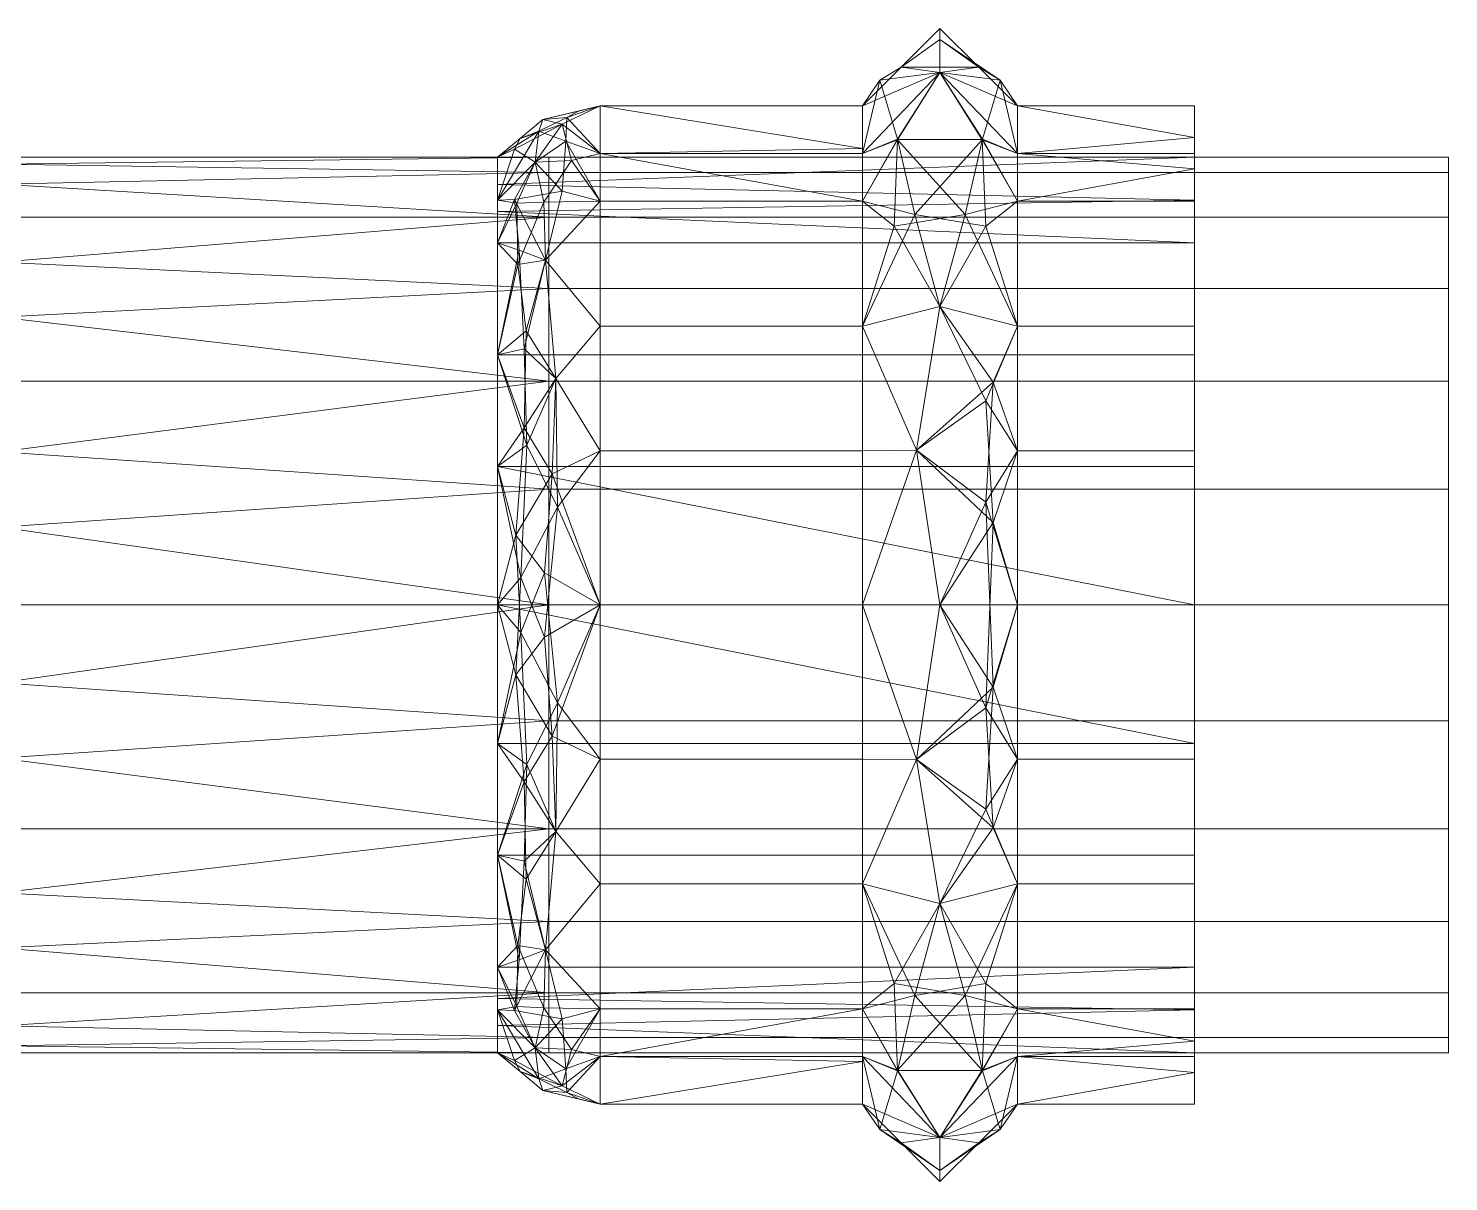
# Model space of a CAD drawing. Header units: inches. Extents: x -3325 to -59, y 5 to 733.
# Drawn here: x -3162.631 to -3159.617, y 471.44 to 473.887 of the extents above; entities that cross this region are included whole.
import ezdxf

# ---------------------------------------------------------------- set-up
doc = ezdxf.new("R2010")
doc.units = ezdxf.units.IN
doc.header["$MEASUREMENT"] = 0
doc.layers.add('P-PIPE', color=10, linetype='Continuous', lineweight=9)

# ---------------------------------------------------------------- blocks, each defined once
blk = doc.blocks.new('Victaulic-VicPress316-Elbow 90-45deg Style P568_P571 - Standard-1125944-06 - Fifth Level')
at = {"layer": 'P-PIPE'}
blk.add_line((-2.0153, 0), (-3.18, 0), dxfattribs=at)
mesh = blk.add_polyface(dxfattribs=at)
corners = [(-3.8455, -1.059), (-3.8455, -0.8567, 0.6225), (-3.8455, -0.3272, 1.0072), (-3.8455, 0.3272, 1.0072), (-3.8455, 0.8567, 0.6225), (-3.8455, 1.059), (-4.01, 1.2235), (-4.1745, 1.059), (-4.1745, 0.8567, 0.6225), (-4.1745, 0.3272, 1.0072), (-4.1745, -0.3272, 1.0072), (-4.1745, -0.8567, 0.6225), (-4.1745, -1.059), (-4.01, -1.2235), (-4.01, 1.1297, 0.4698), (-4.01, -1.1297, 0.4698), (-4.01, 0.6331, 1.047), (-4.01, 0, 1.2235), (-4.01, -0.6331, 1.047), (-3.9277, 1.1412), (-4.0922, 1.1412), (-4.01, 1.1998, 0.2395), (-4.1745, 0.9579, 0.3112), (-4.0999, 0.9868, 0.6771), (-3.8455, 0.9579, 0.3112), (-3.9198, 0.9882, 0.6747), (-3.8821, 1.1133, 0.3345), (-4.107, 0.8035, 0.8802), (-4.1745, 0.592, 0.8148), (-3.9564, 0.8283, 0.8883), (-4.0922, -1.1412), (-3.9277, -1.1412), (-4.01, -1.1998, 0.2395), (-3.8455, -0.9579, 0.3112), (-3.9201, -0.9868, 0.6771), (-4.1745, -0.9579, 0.3112), (-4.1002, -0.9882, 0.6747), (-4.1379, -1.1133, 0.3345), (-3.913, -0.8035, 0.8802), (-3.8455, -0.592, 0.8148), (-4.0636, -0.8283, 0.8883), (-3.8455, 0.592, 0.8148), (-4.1745, 0, 1.0072), (-3.8455, 0, 1.0072), (-3.96, 0.3282, 1.1706), (-4.107, 0.4331, 1.1103), (-4.1229, 0.1747, 1.1656), (-3.96, -0.3282, 1.1706), (-4.107, -0.2181, 1.1717), (-4.1745, -0.592, 0.8148), (-4.1229, -0.4726, 1.0797)]
mesh.append_faces([[corners[k] for k in face] for face in [(7, 14, 20), (5, 26, 24), (12, 37, 35), (31, 32, 13), (19, 26, 5), (9, 45, 28), (30, 37, 12), (2, 47, 39), (41, 44, 3), (3, 44, 43), (42, 46, 9), (43, 47, 2), (49, 50, 10)]], dxfattribs={"vtx0": -1, "vtx1": -1})
mesh.append_faces([[corners[k] for k in face] for face in [(23, 14, 22), (17, 43, 44), (33, 34, 15), (16, 27, 28), (36, 35, 37), (19, 21, 26), (26, 25, 24), (48, 50, 47), (42, 48, 46), (49, 40, 18), (39, 47, 18), (30, 32, 37), (46, 44, 45), (14, 26, 21), (47, 43, 17), (14, 21, 20), (38, 39, 18), (8, 27, 23), (25, 14, 23), (29, 25, 23), (23, 27, 29), (25, 26, 14), (27, 16, 29), (29, 16, 41), (4, 25, 29), (32, 31, 15), (37, 32, 15), (1, 38, 34), (36, 15, 34), (40, 36, 34), (34, 38, 40), (36, 37, 15), (38, 18, 40), (50, 49, 18), (11, 36, 40), (44, 41, 16), (45, 44, 16), (28, 45, 16), (46, 45, 9), (44, 46, 17), (48, 47, 17), (48, 17, 46), (48, 10, 50), (47, 50, 18)]], dxfattribs={"vtx0": -1, "vtx1": -1, "vtx2": -1})
mesh.append_faces([[corners[k] for k in face] for face in [(15, 0, 33), (14, 7, 22), (23, 22, 8), (27, 8, 28), (15, 31, 0), (32, 30, 13), (34, 33, 1), (38, 1, 39), (48, 42, 10)]], dxfattribs={"vtx0": -1, "vtx2": -1})
mesh.append_faces([[corners[k] for k in face] for face in [(19, 6, 21), (41, 4, 29), (6, 20, 21), (4, 24, 25), (11, 35, 36), (49, 11, 40)]], dxfattribs={"vtx1": -1, "vtx2": -1})
mesh = blk.add_polyface(dxfattribs=at)
corners = [(-3.8455, 1.059), (-3.8455, 0.8567, -0.6225), (-3.8455, 0.3272, -1.0072), (-3.8455, -0.3272, -1.0072), (-3.8455, -0.8567, -0.6225), (-3.8455, -1.059), (-4.01, -1.2235), (-4.1745, -1.059), (-4.1745, -0.8567, -0.6225), (-4.1745, -0.3272, -1.0072), (-4.1745, 0.3272, -1.0072), (-4.1745, 0.8567, -0.6225), (-4.1745, 1.059), (-4.01, 1.2235), (-4.01, -1.1297, -0.4698), (-4.01, 1.1297, -0.4698), (-4.01, -0.6331, -1.047), (-4.01, 0, -1.2235), (-4.01, 0.6331, -1.047), (-3.9277, -1.1412), (-4.0922, -1.1412), (-4.1745, -0.9579, -0.3112), (-4.0999, -0.9868, -0.6771), (-3.8455, -0.9579, -0.3112), (-3.9198, -0.9882, -0.6747), (-3.8821, -1.1133, -0.3345), (-4.107, -0.8035, -0.8802), (-4.1745, -0.592, -0.8148), (-3.9564, -0.8283, -0.8883), (-4.0922, 1.1412), (-3.9277, 1.1412), (-4.01, 1.1998, -0.2395), (-3.8455, 0.9579, -0.3112), (-3.9201, 0.9868, -0.6771), (-4.1745, 0.9579, -0.3112), (-4.1002, 0.9882, -0.6747), (-4.1379, 1.1133, -0.3345), (-3.913, 0.8035, -0.8802), (-3.8455, 0.592, -0.8148), (-4.0636, 0.8283, -0.8883), (-3.8455, -0.592, -0.8148), (-3.8455, 0, -1.0072), (-3.96, -0.3282, -1.1706), (-4.107, -0.4331, -1.1103), (-4.1745, 0, -1.0072), (-4.1229, -0.1747, -1.1656), (-3.96, 0.3282, -1.1706), (-4.107, 0.2181, -1.1717), (-4.1745, 0.592, -0.8148), (-4.1229, 0.4726, -1.0797)]
mesh.append_faces([[corners[k] for k in face] for face in [(5, 25, 23), (0, 15, 30), (7, 14, 20), (19, 25, 5), (9, 43, 27), (29, 36, 12), (2, 46, 38), (40, 42, 3), (44, 45, 9), (41, 46, 2), (48, 49, 10)]], dxfattribs={"vtx0": -1, "vtx1": -1})
mesh.append_faces([[corners[k] for k in face] for face in [(22, 14, 21), (44, 47, 45), (16, 26, 27), (35, 34, 36), (42, 43, 45), (25, 19, 14), (25, 24, 23), (17, 41, 42), (46, 41, 17), (32, 33, 15), (39, 18, 48), (38, 46, 18), (8, 26, 22), (29, 31, 36), (19, 20, 14), (47, 49, 46), (37, 38, 18), (24, 14, 22), (28, 24, 22), (22, 26, 28), (24, 25, 14), (26, 16, 28), (28, 16, 40), (4, 24, 28), (36, 31, 15), (15, 31, 30), (1, 37, 33), (35, 15, 33), (39, 35, 33), (33, 37, 39), (35, 36, 15), (37, 18, 39), (49, 48, 18), (11, 35, 39), (42, 40, 16), (43, 42, 16), (27, 43, 16), (43, 9, 45), (42, 45, 17), (47, 46, 17), (47, 17, 45), (47, 10, 49), (46, 49, 18)]], dxfattribs={"vtx0": -1, "vtx1": -1, "vtx2": -1})
mesh.append_faces([[corners[k] for k in face] for face in [(22, 21, 8), (36, 34, 12), (14, 7, 21), (15, 0, 32), (26, 8, 27), (33, 32, 1), (37, 1, 38), (42, 41, 3)]], dxfattribs={"vtx0": -1, "vtx2": -1})
mesh.append_faces([[corners[k] for k in face] for face in [(6, 20, 19)]], dxfattribs={"vtx1": -1})
mesh.append_faces([[corners[k] for k in face] for face in [(40, 4, 28), (4, 23, 24), (13, 30, 31), (29, 13, 31), (11, 34, 35), (44, 10, 47), (48, 11, 39)]], dxfattribs={"vtx1": -1, "vtx2": -1})
mesh = blk.add_polyface(dxfattribs=at)
corners = [(-4.1745, -1.059), (-4.1745, -0.8567, 0.6225), (-4.1745, -0.3272, 1.0072), (-4.1745, 0.3272, 1.0072), (-4.1745, 0.8567, 0.6225), (-4.1745, 1.059), (-4.55, 1.059), (-4.55, 0.8567, 0.6225), (-4.55, 0.3272, 1.0072), (-4.55, -0.3272, 1.0072), (-4.55, -0.8567, 0.6225), (-4.55, -1.059), (-4.1745, 0.592, 0.8148), (-4.55, 0.592, 0.8148), (-4.55, 0.9579, 0.3112), (-4.1745, 0.9579, 0.3112), (-4.1745, 0, 1.0072), (-4.55, 0, 1.0072), (-4.55, -0.592, 0.8148), (-4.1745, -0.592, 0.8148), (-4.55, -0.9257, 0.4104), (-4.1745, -0.9579, 0.3112), (-4.55, -0.9923, 0.2052)]
mesh.append_faces([[corners[k] for k in face] for face in [(1, 20, 21), (21, 22, 0), (20, 1, 10)]], dxfattribs={"vtx0": -1, "vtx1": -1})
mesh.append_faces([[corners[k] for k in face] for face in [(21, 20, 22)]], dxfattribs={"vtx0": -1, "vtx2": -1})
mesh.append_faces([[corners[k] for k in face] for face in [(12, 4, 7, 13), (3, 12, 13, 8), (4, 15, 14, 7), (18, 10, 1, 19), (9, 18, 19, 2), (17, 9, 2, 16), (16, 3, 8, 17)]], dxfattribs={"vtx1": -1, "vtx3": -1})
mesh.append_faces([[corners[k] for k in face] for face in [(22, 11, 0)]], dxfattribs={"vtx2": -1})
mesh.append_faces([[corners[k] for k in face] for face in [(15, 5, 6, 14)]], dxfattribs={"vtx3": -1})
mesh = blk.add_polyface(dxfattribs=at)
corners = [(-4.1745, 1.059), (-4.1745, 0.8567, -0.6225), (-4.1745, 0.3272, -1.0072), (-4.1745, -0.3272, -1.0072), (-4.1745, -0.8567, -0.6225), (-4.1745, -1.059), (-4.55, -1.059), (-4.55, -0.8567, -0.6225), (-4.55, -0.3272, -1.0072), (-4.55, 0.3272, -1.0072), (-4.55, 0.8567, -0.6225), (-4.55, 1.059), (-4.1745, -0.592, -0.8148), (-4.55, -0.592, -0.8148), (-4.55, -0.9579, -0.3112), (-4.1745, -0.9579, -0.3112), (-4.1745, 0, -1.0072), (-4.55, 0, -1.0072), (-4.55, 0.9257, -0.4104), (-4.1745, 0.9579, -0.3112), (-4.55, 0.592, -0.8148), (-4.1745, 0.592, -0.8148), (-4.55, 0.9923, -0.2052)]
mesh.append_faces([[corners[k] for k in face] for face in [(1, 18, 19), (19, 22, 0), (18, 1, 10)]], dxfattribs={"vtx0": -1, "vtx1": -1})
mesh.append_faces([[corners[k] for k in face] for face in [(19, 18, 22)]], dxfattribs={"vtx0": -1, "vtx2": -1})
mesh.append_faces([[corners[k] for k in face] for face in [(6, 14, 15, 5)]], dxfattribs={"vtx1": -1})
mesh.append_faces([[corners[k] for k in face] for face in [(14, 7, 4, 15), (13, 8, 3, 12), (7, 13, 12, 4), (16, 3, 8, 17), (2, 16, 17, 9), (21, 2, 9, 20), (1, 21, 20, 10)]], dxfattribs={"vtx1": -1, "vtx3": -1})
mesh.append_faces([[corners[k] for k in face] for face in [(22, 11, 0)]], dxfattribs={"vtx2": -1})
mesh = blk.add_polyface(dxfattribs=at)
corners = [(-4.55, -1.059), (-4.55, -0.8567, 0.6225), (-4.55, -0.3272, 1.0072), (-4.55, 0.3272, 1.0072), (-4.55, 0.8567, 0.6225), (-4.55, 1.059), (-4.55, 0.95), (-4.55, 0.7686, 0.5584), (-4.55, 0.2936, 0.9035), (-4.55, -0.2936, 0.9035), (-4.55, -0.7686, 0.5584), (-4.55, -0.95)]
mesh.append_faces([[corners[k] for k in face] for face in [(10, 1, 2, 9)]], dxfattribs={"vtx0": -1, "vtx2": -1})
mesh.append_faces([[corners[k] for k in face] for face in [(6, 7, 4, 5)]], dxfattribs={"vtx1": -1})
mesh.append_faces([[corners[k] for k in face] for face in [(8, 9, 2, 3), (7, 8, 3, 4)]], dxfattribs={"vtx1": -1, "vtx3": -1})
mesh.append_faces([[corners[k] for k in face] for face in [(11, 0, 1, 10)]], dxfattribs={"vtx2": -1})
mesh = blk.add_polyface(dxfattribs=at)
corners = [(-4.55, 1.059), (-4.55, 0.8567, -0.6225), (-4.55, 0.3272, -1.0072), (-4.55, -0.3272, -1.0072), (-4.55, -0.8567, -0.6225), (-4.55, -1.059), (-4.55, -0.95), (-4.55, -0.7686, -0.5584), (-4.55, -0.2936, -0.9035), (-4.55, 0.2936, -0.9035), (-4.55, 0.7686, -0.5584), (-4.55, 0.95)]
mesh.append_faces([[corners[k] for k in face] for face in [(1, 10, 11, 0)]], dxfattribs={"vtx0": -1})
mesh.append_faces([[corners[k] for k in face] for face in [(3, 8, 9, 2), (2, 9, 10, 1)]], dxfattribs={"vtx0": -1, "vtx2": -1})
mesh.append_faces([[corners[k] for k in face] for face in [(3, 4, 7, 8)]], dxfattribs={"vtx1": -1, "vtx3": -1})
mesh.append_faces([[corners[k] for k in face] for face in [(4, 5, 6, 7)]], dxfattribs={"vtx3": -1})
mesh = blk.add_polyface(dxfattribs=at)
corners = [(-3.289, -1.059), (-3.289, -0.8567, 0.6225), (-3.289, -0.3272, 1.0072), (-3.289, 0.3272, 1.0072), (-3.289, 0.8567, 0.6225), (-3.289, 1.059), (-3.8455, 1.059), (-3.8455, 0.8567, 0.6225), (-3.8455, 0.3272, 1.0072), (-3.8455, -0.3272, 1.0072), (-3.8455, -0.8567, 0.6225), (-3.8455, -1.059), (-3.289, 0.592, 0.8148), (-3.8455, 0.592, 0.8148), (-3.8455, 0.9579, 0.3112), (-3.289, 0.9579, 0.3112), (-3.289, 0, 1.0072), (-3.8455, 0, 1.0072), (-3.8455, -0.592, 0.8148), (-3.289, -0.592, 0.8148), (-3.8455, -0.969, 0.2769), (-3.289, -0.9579, 0.3112)]
mesh.append_faces([[corners[k] for k in face] for face in [(21, 10, 20), (10, 21, 1), (20, 0, 21)]], dxfattribs={"vtx0": -1, "vtx2": -1})
mesh.append_faces([[corners[k] for k in face] for face in [(14, 7, 4, 15), (16, 3, 8, 17), (13, 8, 3, 12), (7, 13, 12, 4), (2, 16, 17, 9), (19, 2, 9, 18), (1, 19, 18, 10)]], dxfattribs={"vtx1": -1, "vtx3": -1})
mesh.append_faces([[corners[k] for k in face] for face in [(20, 11, 0)]], dxfattribs={"vtx2": -1})
mesh.append_faces([[corners[k] for k in face] for face in [(15, 5, 6, 14)]], dxfattribs={"vtx3": -1})
mesh = blk.add_polyface(dxfattribs=at)
corners = [(-3.289, 1.059), (-3.289, 0.8567, -0.6225), (-3.289, 0.3272, -1.0072), (-3.289, -0.3272, -1.0072), (-3.289, -0.8567, -0.6225), (-3.289, -1.059), (-3.8455, -1.059), (-3.8455, -0.8567, -0.6225), (-3.8455, -0.3272, -1.0072), (-3.8455, 0.3272, -1.0072), (-3.8455, 0.8567, -0.6225), (-3.8455, 1.059), (-3.289, -0.592, -0.8148), (-3.8455, -0.592, -0.8148), (-3.8455, -0.9579, -0.3112), (-3.289, -0.9579, -0.3112), (-3.289, 0, -1.0072), (-3.8455, 0, -1.0072), (-3.8455, 0.969, -0.2769), (-3.289, 0.9579, -0.3112), (-3.8455, 0.592, -0.8148), (-3.289, 0.592, -0.8148)]
mesh.append_faces([[corners[k] for k in face] for face in [(10, 19, 1), (18, 0, 19), (19, 10, 18)]], dxfattribs={"vtx0": -1, "vtx2": -1})
mesh.append_faces([[corners[k] for k in face] for face in [(6, 14, 15, 5)]], dxfattribs={"vtx1": -1})
mesh.append_faces([[corners[k] for k in face] for face in [(14, 7, 4, 15), (13, 8, 3, 12), (7, 13, 12, 4), (16, 3, 8, 17), (2, 16, 17, 9), (21, 2, 9, 20), (1, 21, 20, 10)]], dxfattribs={"vtx1": -1, "vtx3": -1})
mesh.append_faces([[corners[k] for k in face] for face in [(18, 11, 0)]], dxfattribs={"vtx2": -1})
mesh = blk.add_polyface(dxfattribs=at)
corners = [(-3.071, -0.95), (-3.071, -0.7686, 0.5584), (-3.071, -0.2936, 0.9035), (-3.071, 0.2936, 0.9035), (-3.071, 0.7686, 0.5584), (-3.071, 0.95), (-3.1671, 1.0302), (-3.289, 1.059), (-3.289, 0.8567, 0.6225), (-3.289, 0.3272, 1.0072), (-3.289, -0.3272, 1.0072), (-3.289, -0.8567, 0.6225), (-3.289, -1.059), (-3.1671, -1.0302), (-3.1507, 0.9398, 0.3998), (-3.1507, -0.9398, 0.3998), (-3.1732, 0.7317, 0.7294), (-3.1732, -0.7317, 0.7294), (-3.289, 0.9579, 0.3112), (-3.289, -0.9579, 0.3112), (-3.289, 0.592, 0.8148), (-3.1946, 0.4804, 0.9248), (-3.1708, 0.0683, 1.0298), (-3.071, 0.5311, 0.7309), (-3.289, -0.592, 0.8148), (-3.1946, -0.4804, 0.9248), (-3.071, -0.5311, 0.7309), (-3.1985, -0.2077, 1.0226), (-3.289, 0, 1.0072), (-3.071, 0, 0.9035), (-3.1103, 0.1485, 0.981), (-3.1279, 0.3756, 0.9336), (-3.1319, 0.5818, 0.8246), (-3.1206, -0.0581, 0.9991), (-3.1869, 0.2781, 1.0012), (-3.133, -0.3388, 0.9514), (-3.1278, -0.5433, 0.8469), (-3.1143, 0.7226, 0.685), (-3.071, 0.8593, 0.2792), (-3.1124, 0.8523, 0.5117), (-3.1695, 0.8551, 0.5767), (-3.2279, 0.943, 0.4665), (-3.2082, 1.0202, 0.2341), (-3.1191, 0.9901), (-3.1073, 0.9669, 0.211), (-3.1191, -0.9901), (-3.071, -0.8593, 0.2792), (-3.1589, -1.0054, 0.2043), (-3.1073, -0.8607, 0.4884), (-3.2432, -1.0482), (-3.2158, -0.9842, 0.363), (-3.2085, -0.878, 0.5701), (-3.117, -0.7532, 0.6545), (-3.2179, -1.0342, 0.179)]
mesh.append_faces([[corners[k] for k in face] for face in [(18, 42, 7), (24, 25, 10), (3, 30, 29), (23, 31, 3), (28, 34, 9), (38, 39, 4), (5, 44, 38), (7, 42, 6), (6, 42, 43), (1, 48, 46), (13, 53, 49)]], dxfattribs={"vtx0": -1, "vtx1": -1})
mesh.append_faces([[corners[k] for k in face] for face in [(22, 28, 27), (37, 39, 40), (52, 26, 36), (42, 14, 44), (50, 47, 15), (39, 38, 14), (16, 21, 32), (48, 17, 51), (34, 30, 31), (16, 20, 21), (11, 50, 51), (53, 47, 50), (40, 16, 37), (34, 22, 30), (46, 15, 47), (18, 41, 42), (14, 41, 40), (27, 10, 25), (21, 31, 32), (25, 24, 17), (26, 35, 36), (16, 32, 37), (29, 30, 33), (35, 27, 25), (22, 34, 28), (31, 30, 3), (33, 30, 22), (31, 21, 34), (31, 23, 32), (22, 27, 33), (33, 27, 35), (21, 9, 34), (35, 25, 36), (33, 35, 2), (25, 17, 36), (36, 17, 52), (23, 37, 32), (37, 4, 39), (42, 44, 43), (39, 14, 40), (8, 16, 40), (8, 40, 41), (14, 42, 41), (14, 38, 44), (52, 48, 1), (15, 46, 48), (50, 15, 51), (47, 53, 13), (48, 51, 15), (17, 11, 51), (17, 48, 52), (19, 53, 50)]], dxfattribs={"vtx0": -1, "vtx1": -1, "vtx2": -1})
mesh.append_faces([[corners[k] for k in face] for face in [(16, 8, 20), (21, 20, 9), (33, 2, 29), (35, 26, 2), (37, 23, 4), (44, 5, 43), (47, 0, 46), (47, 45, 0), (52, 1, 26)]], dxfattribs={"vtx0": -1, "vtx2": -1})
mesh.append_faces([[corners[k] for k in face] for face in [(11, 19, 50), (13, 45, 47), (24, 11, 17), (28, 10, 27), (18, 8, 41), (12, 49, 53), (19, 12, 53)]], dxfattribs={"vtx1": -1, "vtx2": -1})
mesh = blk.add_polyface(dxfattribs=at)
corners = [(-3.071, 0.95), (-3.071, 0.7686, -0.5584), (-3.071, 0.2936, -0.9035), (-3.071, -0.2936, -0.9035), (-3.071, -0.7686, -0.5584), (-3.071, -0.95), (-3.1671, -1.0302), (-3.289, -1.059), (-3.289, -0.8567, -0.6225), (-3.289, -0.3272, -1.0072), (-3.289, 0.3272, -1.0072), (-3.289, 0.8567, -0.6225), (-3.289, 1.059), (-3.1671, 1.0302), (-3.1507, -0.9398, -0.3998), (-3.1507, 0.9398, -0.3998), (-3.1732, -0.7317, -0.7294), (-3.1732, 0.7317, -0.7294), (-3.289, -0.9579, -0.3112), (-3.289, 0.9579, -0.3112), (-3.289, -0.592, -0.8148), (-3.1946, -0.4804, -0.9248), (-3.1708, -0.0683, -1.0298), (-3.071, -0.5311, -0.7309), (-3.289, 0.592, -0.8148), (-3.1946, 0.4804, -0.9248), (-3.071, 0.5311, -0.7309), (-3.1985, 0.2077, -1.0226), (-3.289, 0, -1.0072), (-3.071, 0, -0.9035), (-3.1103, -0.1485, -0.981), (-3.1279, -0.3756, -0.9336), (-3.1319, -0.5818, -0.8246), (-3.1206, 0.0581, -0.9991), (-3.1869, -0.2781, -1.0012), (-3.133, 0.3388, -0.9514), (-3.1278, 0.5433, -0.8469), (-3.1143, -0.7226, -0.685), (-3.071, -0.8593, -0.2792), (-3.1124, -0.8523, -0.5117), (-3.1695, -0.8551, -0.5767), (-3.2279, -0.943, -0.4665), (-3.2082, -1.0202, -0.2341), (-3.1191, -0.9901), (-3.1073, -0.9669, -0.211), (-3.1191, 0.9901), (-3.071, 0.8593, -0.2792), (-3.1589, 1.0054, -0.2043), (-3.1073, 0.8607, -0.4884), (-3.2432, 1.0482), (-3.2158, 0.9842, -0.363), (-3.2085, 0.878, -0.5701), (-3.117, 0.7532, -0.6545), (-3.2179, 1.0342, -0.179)]
mesh.append_faces([[corners[k] for k in face] for face in [(18, 42, 7), (24, 25, 10), (3, 30, 29), (23, 31, 3), (28, 34, 9), (38, 39, 4), (7, 42, 6), (6, 42, 43), (1, 48, 46), (13, 53, 49)]], dxfattribs={"vtx0": -1, "vtx1": -1})
mesh.append_faces([[corners[k] for k in face] for face in [(48, 17, 51), (37, 39, 40), (34, 22, 30), (42, 14, 44), (47, 15, 50), (39, 38, 14), (16, 21, 32), (16, 20, 21), (34, 30, 31), (25, 24, 17), (11, 50, 51), (52, 26, 36), (21, 31, 32), (18, 41, 42), (53, 47, 50), (46, 15, 47), (40, 16, 37), (27, 10, 25), (22, 28, 27), (14, 41, 40), (26, 35, 36), (16, 32, 37), (29, 30, 33), (35, 27, 25), (22, 34, 28), (31, 30, 3), (33, 30, 22), (31, 21, 34), (31, 23, 32), (22, 27, 33), (33, 27, 35), (21, 9, 34), (35, 25, 36), (33, 35, 2), (25, 17, 36), (36, 17, 52), (23, 37, 32), (37, 4, 39), (42, 44, 43), (39, 14, 40), (8, 16, 40), (8, 40, 41), (14, 42, 41), (38, 44, 14), (52, 48, 1), (15, 46, 48), (50, 15, 51), (47, 53, 13), (48, 51, 15), (17, 11, 51), (17, 48, 52), (19, 53, 50)]], dxfattribs={"vtx0": -1, "vtx1": -1, "vtx2": -1})
mesh.append_faces([[corners[k] for k in face] for face in [(16, 8, 20), (21, 20, 9), (33, 2, 29), (35, 26, 2), (37, 23, 4), (44, 5, 43), (44, 38, 5), (47, 0, 46), (47, 45, 0), (52, 1, 26)]], dxfattribs={"vtx0": -1, "vtx2": -1})
mesh.append_faces([[corners[k] for k in face] for face in [(11, 19, 50), (13, 45, 47), (24, 11, 17), (28, 10, 27), (18, 8, 41), (12, 49, 53), (19, 12, 53)]], dxfattribs={"vtx1": -1, "vtx2": -1})
mesh = blk.add_polyface(dxfattribs=at)
corners = [(-4.55, -0.95), (-4.55, -0.7686, 0.5584), (-4.55, -0.2936, 0.9035), (-4.55, 0.2936, 0.9035), (-4.55, 0.7686, 0.5584), (-4.55, 0.95), (-3.071, 0.95), (-3.071, 0.7686, 0.5584), (-3.071, 0.2936, 0.9035), (-3.071, -0.2936, 0.9035), (-3.071, -0.7686, 0.5584), (-3.071, -0.95), (-3.071, 0.8349, 0.3541), (-4.55, 0.8593, 0.2792), (-4.55, 0.5311, 0.7309), (-3.071, 0.5311, 0.7309), (-3.071, 0, 0.9035), (-4.55, 0, 0.9035), (-3.071, -0.8349, 0.3541), (-4.55, -0.8593, 0.2792), (-3.071, -0.5311, 0.7309), (-4.55, -0.5311, 0.7309), (-3.071, 0.8925, 0.177), (-3.071, -0.8925, 0.177)]
mesh.append_faces([[corners[k] for k in face] for face in [(13, 12, 4), (19, 23, 0)]], dxfattribs={"vtx0": -1, "vtx1": -1})
mesh.append_faces([[corners[k] for k in face] for face in [(4, 7, 15, 14), (14, 15, 8, 3), (22, 13, 5), (1, 10, 18), (19, 18, 23)]], dxfattribs={"vtx0": -1, "vtx2": -1})
mesh.append_faces([[corners[k] for k in face] for face in [(11, 0, 23)]], dxfattribs={"vtx1": -1})
mesh.append_faces([[corners[k] for k in face] for face in [(22, 12, 13), (12, 7, 4), (19, 1, 18)]], dxfattribs={"vtx1": -1, "vtx2": -1})
mesh.append_faces([[corners[k] for k in face] for face in [(9, 20, 21, 2), (2, 17, 16, 9), (1, 21, 20, 10), (17, 3, 8, 16)]], dxfattribs={"vtx1": -1, "vtx3": -1})
mesh.append_faces([[corners[k] for k in face] for face in [(5, 6, 22)]], dxfattribs={"vtx2": -1})
mesh = blk.add_polyface(dxfattribs=at)
corners = [(-4.55, 0.95), (-4.55, 0.7686, -0.5584), (-4.55, 0.2936, -0.9035), (-4.55, -0.2936, -0.9035), (-4.55, -0.7686, -0.5584), (-4.55, -0.95), (-3.071, -0.95), (-3.071, -0.7686, -0.5584), (-3.071, -0.2936, -0.9035), (-3.071, 0.2936, -0.9035), (-3.071, 0.7686, -0.5584), (-3.071, 0.95), (-3.071, -0.8349, -0.3541), (-4.55, -0.8593, -0.2792), (-3.071, -0.5311, -0.7309), (-4.55, -0.5311, -0.7309), (-3.071, 0, -0.9035), (-4.55, 0, -0.9035), (-3.071, 0.8349, -0.3541), (-4.55, 0.8593, -0.2792), (-3.071, 0.5311, -0.7309), (-4.55, 0.5311, -0.7309), (-3.071, -0.8925, -0.177), (-3.071, 0.8925, -0.177)]
mesh.append_faces([[corners[k] for k in face] for face in [(13, 12, 4), (19, 23, 0)]], dxfattribs={"vtx0": -1, "vtx1": -1})
mesh.append_faces([[corners[k] for k in face] for face in [(22, 13, 5), (16, 2, 17, 8), (1, 10, 18), (8, 17, 3), (19, 18, 23)]], dxfattribs={"vtx0": -1, "vtx2": -1})
mesh.append_faces([[corners[k] for k in face] for face in [(11, 0, 23)]], dxfattribs={"vtx1": -1})
mesh.append_faces([[corners[k] for k in face] for face in [(22, 12, 13), (12, 7, 4), (16, 9, 2), (19, 1, 18)]], dxfattribs={"vtx1": -1, "vtx2": -1})
mesh.append_faces([[corners[k] for k in face] for face in [(9, 20, 21, 2), (3, 15, 14, 8), (15, 4, 7, 14), (1, 21, 20, 10)]], dxfattribs={"vtx1": -1, "vtx3": -1})
mesh.append_faces([[corners[k] for k in face] for face in [(5, 6, 22)]], dxfattribs={"vtx2": -1})
mesh = blk.add_polyface(dxfattribs=at)
corners = [(-3.18, 0, 0.95), (-3.18, 0.2459, 0.9176), (-3.18, 0.475, 0.8227), (-3.18, 0.6718, 0.6718), (-3.18, 0.8227, 0.475), (-3.18, 0.9176, 0.2459), (-3.18, 0.95), (-3.18, 0.9176, -0.2459), (-3.18, 0.8227, -0.475), (-3.18, 0.6718, -0.6718), (-3.18, 0.475, -0.8227), (-3.18, 0.2459, -0.9176), (-3.18, 0, -0.95), (-3.18, -0.2459, -0.9176), (-3.18, -0.475, -0.8227), (-3.18, -0.6718, -0.6718), (-3.18, -0.8227, -0.475), (-3.18, -0.9176, -0.2459), (-3.18, -0.95), (-3.18, -0.9176, 0.2459), (-3.18, -0.8227, 0.475), (-3.18, -0.6718, 0.6718), (-3.18, -0.475, 0.8227), (-3.18, -0.2459, 0.9176)]
mesh.append_faces([[corners[k] for k in face] for face in [(19, 17, 18)]], dxfattribs={"vtx0": -1})
mesh.append_faces([[corners[k] for k in face] for face in [(3, 10, 2)]], dxfattribs={"vtx0": -1, "vtx1": -1})
mesh.append_faces([[corners[k] for k in face] for face in [(4, 7, 8, 3), (2, 10, 11, 1)]], dxfattribs={"vtx0": -1, "vtx2": -1})
mesh.append_faces([[corners[k] for k in face] for face in [(3, 8, 9, 10), (14, 20, 21, 22), (12, 22, 23, 0)]], dxfattribs={"vtx0": -1, "vtx3": -1})
mesh.append_faces([[corners[k] for k in face] for face in [(13, 14, 22, 12), (15, 16, 20, 14)]], dxfattribs={"vtx1": -1, "vtx2": -1})
mesh.append_faces([[corners[k] for k in face] for face in [(11, 12, 0, 1), (16, 17, 19, 20)]], dxfattribs={"vtx1": -1, "vtx3": -1})
mesh.append_faces([[corners[k] for k in face] for face in [(5, 6, 7, 4)]], dxfattribs={"vtx2": -1})
mesh = blk.add_polyface(dxfattribs=at)
corners = [(-3.18, 0, -0.95), (-3.18, 0.2459, -0.9176), (-3.18, 0.475, -0.8227), (-3.18, 0.6718, -0.6718), (-3.18, 0.8227, -0.475), (-3.18, 0.9176, -0.2459), (-3.18, 0.95), (-2.0153, 0.95), (-2.0153, 0.9356, -0.165), (-2.0153, 0.8927, -0.3249), (-2.0153, 0.8227, -0.475), (-2.0153, 0.7277, -0.6106), (-2.0153, 0.6107, -0.7277), (-2.0153, 0.475, -0.8227), (-2.0153, 0.3249, -0.8927), (-2.0153, 0.165, -0.9356), (-2.0153, 0, -0.95)]
mesh.append_faces([[corners[k] for k in face] for face in [(11, 4, 10)]], dxfattribs={"vtx0": -1, "vtx1": -1})
mesh.append_faces([[corners[k] for k in face] for face in [(15, 0, 1), (12, 2, 3), (8, 5, 6), (5, 8, 9), (3, 11, 12)]], dxfattribs={"vtx0": -1, "vtx2": -1})
mesh.append_faces([[corners[k] for k in face] for face in [(16, 0, 15)]], dxfattribs={"vtx1": -1})
mesh.append_faces([[corners[k] for k in face] for face in [(1, 2, 14), (12, 13, 2), (14, 15, 1), (13, 14, 2), (3, 4, 11), (4, 5, 9), (9, 10, 4)]], dxfattribs={"vtx1": -1, "vtx2": -1})
mesh.append_faces([[corners[k] for k in face] for face in [(6, 7, 8)]], dxfattribs={"vtx2": -1})
mesh = blk.add_polyface(dxfattribs=at)
corners = [(-3.18, 0.95), (-3.18, 0.9176, 0.2459), (-3.18, 0.8227, 0.475), (-3.18, 0.6718, 0.6718), (-3.18, 0.475, 0.8227), (-3.18, 0.2459, 0.9176), (-3.18, 0, 0.95), (-2.0153, 0, 0.95), (-2.0153, 0.165, 0.9356), (-2.0153, 0.3249, 0.8927), (-2.0153, 0.475, 0.8227), (-2.0153, 0.6107, 0.7277), (-2.0153, 0.7277, 0.6106), (-2.0153, 0.8227, 0.475), (-2.0153, 0.8927, 0.3249), (-2.0153, 0.9356, 0.165), (-2.0153, 0.95)]
mesh.append_faces([[corners[k] for k in face] for face in [(11, 4, 10)]], dxfattribs={"vtx0": -1, "vtx1": -1})
mesh.append_faces([[corners[k] for k in face] for face in [(15, 0, 1), (12, 2, 3), (8, 5, 6), (5, 8, 9), (3, 11, 12)]], dxfattribs={"vtx0": -1, "vtx2": -1})
mesh.append_faces([[corners[k] for k in face] for face in [(16, 0, 15)]], dxfattribs={"vtx1": -1})
mesh.append_faces([[corners[k] for k in face] for face in [(1, 2, 14), (12, 13, 2), (14, 15, 1), (13, 14, 2), (3, 4, 11), (4, 5, 9), (9, 10, 4)]], dxfattribs={"vtx1": -1, "vtx2": -1})
mesh.append_faces([[corners[k] for k in face] for face in [(6, 7, 8)]], dxfattribs={"vtx2": -1})
mesh = blk.add_polyface(dxfattribs=at)
corners = [(-3.18, 0, 0.95), (-3.18, -0.2459, 0.9176), (-3.18, -0.475, 0.8227), (-3.18, -0.6718, 0.6718), (-3.18, -0.8227, 0.475), (-3.18, -0.9176, 0.2459), (-3.18, -0.95), (-2.0153, -0.95), (-2.0153, -0.9356, 0.165), (-2.0153, -0.8927, 0.3249), (-2.0153, -0.8227, 0.475), (-2.0153, -0.7277, 0.6106), (-2.0153, -0.6107, 0.7277), (-2.0153, -0.475, 0.8227), (-2.0153, -0.3249, 0.8927), (-2.0153, -0.165, 0.9356), (-2.0153, 0, 0.95)]
mesh.append_faces([[corners[k] for k in face] for face in [(11, 4, 10)]], dxfattribs={"vtx0": -1, "vtx1": -1})
mesh.append_faces([[corners[k] for k in face] for face in [(15, 0, 1), (12, 2, 3), (8, 5, 6), (5, 8, 9), (3, 11, 12)]], dxfattribs={"vtx0": -1, "vtx2": -1})
mesh.append_faces([[corners[k] for k in face] for face in [(16, 0, 15)]], dxfattribs={"vtx1": -1})
mesh.append_faces([[corners[k] for k in face] for face in [(1, 2, 14), (12, 13, 2), (14, 15, 1), (13, 14, 2), (3, 4, 11), (4, 5, 9), (9, 10, 4)]], dxfattribs={"vtx1": -1, "vtx2": -1})
mesh.append_faces([[corners[k] for k in face] for face in [(6, 7, 8)]], dxfattribs={"vtx2": -1})
mesh = blk.add_polyface(dxfattribs=at)
corners = [(-3.18, -0.95), (-3.18, -0.9176, -0.2459), (-3.18, -0.8227, -0.475), (-3.18, -0.6718, -0.6718), (-3.18, -0.475, -0.8227), (-3.18, -0.2459, -0.9176), (-3.18, 0, -0.95), (-2.0153, 0, -0.95), (-2.0153, -0.165, -0.9356), (-2.0153, -0.3249, -0.8927), (-2.0153, -0.475, -0.8227), (-2.0153, -0.6106, -0.7277), (-2.0153, -0.7277, -0.6107), (-2.0153, -0.8227, -0.475), (-2.0153, -0.8927, -0.3249), (-2.0153, -0.9356, -0.165), (-2.0153, -0.95)]
mesh.append_faces([[corners[k] for k in face] for face in [(6, 8, 5), (11, 4, 10)]], dxfattribs={"vtx0": -1, "vtx1": -1})
mesh.append_faces([[corners[k] for k in face] for face in [(15, 0, 1), (12, 2, 3), (11, 3, 4), (5, 8, 9), (3, 11, 12)]], dxfattribs={"vtx0": -1, "vtx2": -1})
mesh.append_faces([[corners[k] for k in face] for face in [(16, 0, 15)]], dxfattribs={"vtx1": -1})
mesh.append_faces([[corners[k] for k in face] for face in [(1, 2, 14), (12, 13, 2), (14, 15, 1), (13, 14, 2), (4, 5, 9), (9, 10, 4)]], dxfattribs={"vtx1": -1, "vtx2": -1})
mesh.append_faces([[corners[k] for k in face] for face in [(6, 7, 8)]], dxfattribs={"vtx2": -1})

msp = doc.modelspace()

# ---------------------------------------------------------------- linework, layer by layer
at = {"layer": 'P-PIPE', "color": 1}
for p, q in [((-3161.5264, 472.664, 1075), (-3162.6911, 472.664, 1075)), ((-3159.6171, 472.664, 1075), (-3161.5264, 472.664, 1075)), ((-3159.6171, 472.664, 1075), (-3161.5264, 472.664, 1075))]:
    msp.add_line(p, q, dxfattribs=at)

# ---------------------------------------------------------------- block references
at = {"layer": 'P-PIPE', "color": 1, "rotation": 180}
msp.add_blockref('Victaulic-VicPress316-Elbow 90-45deg Style P568_P571 - Standard-1125944-06 - Fifth Level', (-3164.7064, 472.664, 1075), dxfattribs=at)

# ---------------------------------------------------------------- meshes
at = {"layer": 'P-PIPE', "color": 1}
mesh = msp.add_polyface(dxfattribs=at)
corners = [(-3161.5265, 473.614, 1075), (-3161.5265, 473.5816, 1074.7541), (-3161.5265, 473.4867, 1074.525), (-3161.5265, 473.3357, 1074.3282), (-3161.5265, 473.139, 1074.1772), (-3161.5265, 472.9099, 1074.0824), (-3161.5265, 472.664, 1074.05), (-3161.5265, 472.4181, 1074.0824), (-3161.5265, 472.189, 1074.1772), (-3161.5265, 471.9922, 1074.3282), (-3161.5265, 471.8413, 1074.525), (-3161.5265, 471.7463, 1074.7541), (-3161.5265, 471.714, 1075), (-3161.5265, 471.7463, 1075.2458), (-3161.5265, 471.8413, 1075.475), (-3161.5265, 471.9922, 1075.6718), (-3161.5265, 472.189, 1075.8227), (-3161.5265, 472.4181, 1075.9177), (-3161.5265, 472.664, 1075.95), (-3161.5265, 472.9099, 1075.9177), (-3161.5265, 473.139, 1075.8227), (-3161.5265, 473.3357, 1075.6718), (-3161.5265, 473.4867, 1075.475), (-3161.5265, 473.5816, 1075.2458)]
mesh.append_faces([[corners[k] for k in face] for face in [(11, 9, 10)]], dxfattribs={"vtx0": -1, "color": 1})
mesh.append_faces([[corners[k] for k in face] for face in [(1, 4, 23, 0)]], dxfattribs={"vtx0": -1, "vtx1": -1, "color": 1})
mesh.append_faces([[corners[k] for k in face] for face in [(4, 20, 23), (8, 13, 16)]], dxfattribs={"vtx0": -1, "vtx1": -1, "vtx2": -1, "color": 1})
mesh.append_faces([[corners[k] for k in face] for face in [(16, 19, 20, 8)]], dxfattribs={"vtx0": -1, "vtx2": -1, "vtx3": -1, "color": 1})
mesh.append_faces([[corners[k] for k in face] for face in [(12, 13, 11)]], dxfattribs={"vtx1": -1, "color": 1})
mesh.append_faces([[corners[k] for k in face] for face in [(4, 5, 8, 20), (8, 9, 11, 13)]], dxfattribs={"vtx1": -1, "vtx2": -1, "vtx3": -1, "color": 1})
mesh.append_faces([[corners[k] for k in face] for face in [(21, 22, 23, 20), (17, 18, 19, 16)]], dxfattribs={"vtx2": -1, "color": 1})
mesh.append_faces([[corners[k] for k in face] for face in [(1, 2, 3, 4), (5, 6, 7, 8), (13, 14, 15, 16)]], dxfattribs={"vtx3": -1, "color": 1})
mesh = msp.add_polyface(dxfattribs=at)
corners = [(-3159.6171, 472.664, 1075.95), (-3159.6171, 472.9099, 1075.9177), (-3159.6171, 473.139, 1075.8227), (-3159.6171, 473.3357, 1075.6718), (-3159.6171, 473.4867, 1075.475), (-3159.6171, 473.5816, 1075.2458), (-3159.6171, 473.614, 1075), (-3161.5265, 473.614, 1075), (-3161.5265, 473.5816, 1075.2458), (-3161.5265, 473.4867, 1075.475), (-3161.5265, 473.3357, 1075.6718), (-3161.5265, 473.139, 1075.8227), (-3161.5265, 472.9099, 1075.9177), (-3161.5265, 472.664, 1075.95)]
mesh.append_faces([[corners[k] for k in face] for face in [(8, 9, 4, 5), (3, 4, 9, 10), (11, 12, 1, 2), (2, 3, 10, 11)]], dxfattribs={"vtx1": -1, "vtx3": -1, "color": 1})
mesh.append_faces([[corners[k] for k in face] for face in [(6, 7, 8, 5)]], dxfattribs={"vtx2": -1, "color": 1})
mesh.append_faces([[corners[k] for k in face] for face in [(12, 13, 0, 1)]], dxfattribs={"vtx3": -1, "color": 1})
mesh = msp.add_polyface(dxfattribs=at)
corners = [(-3159.6171, 473.614, 1075), (-3159.6171, 473.5816, 1074.7541), (-3159.6171, 473.4867, 1074.525), (-3159.6171, 473.3357, 1074.3282), (-3159.6171, 473.139, 1074.1772), (-3159.6171, 472.9099, 1074.0824), (-3159.6171, 472.664, 1074.05), (-3161.5265, 472.664, 1074.05), (-3161.5265, 472.9099, 1074.0824), (-3161.5265, 473.139, 1074.1772), (-3161.5265, 473.3357, 1074.3282), (-3161.5265, 473.4867, 1074.525), (-3161.5265, 473.5816, 1074.7541), (-3161.5265, 473.614, 1075)]
mesh.append_faces([[corners[k] for k in face] for face in [(7, 8, 5, 6)]], dxfattribs={"vtx1": -1, "color": 1})
mesh.append_faces([[corners[k] for k in face] for face in [(8, 9, 4, 5), (3, 4, 9, 10), (11, 12, 1, 2), (2, 3, 10, 11)]], dxfattribs={"vtx1": -1, "vtx3": -1, "color": 1})
mesh.append_faces([[corners[k] for k in face] for face in [(12, 13, 0, 1)]], dxfattribs={"vtx3": -1, "color": 1})
mesh = msp.add_polyface(dxfattribs=at)
corners = [(-3159.6171, 473.614, 1075), (-3159.6171, 473.5816, 1075.2458), (-3159.6171, 473.4867, 1075.475), (-3159.6171, 473.3357, 1075.6718), (-3159.6171, 473.139, 1075.8227), (-3159.6171, 472.9099, 1075.9177), (-3159.6171, 472.664, 1075.95), (-3159.6171, 472.4181, 1075.9177), (-3159.6171, 472.189, 1075.8227), (-3159.6171, 471.9922, 1075.6718), (-3159.6171, 471.8413, 1075.475), (-3159.6171, 471.7463, 1075.2458), (-3159.6171, 471.714, 1075), (-3159.6171, 471.7463, 1074.7541), (-3159.6171, 471.8413, 1074.525), (-3159.6171, 471.9922, 1074.3282), (-3159.6171, 472.189, 1074.1772), (-3159.6171, 472.4181, 1074.0824), (-3159.6171, 472.664, 1074.05), (-3159.6171, 472.9099, 1074.0824), (-3159.6171, 473.139, 1074.1772), (-3159.6171, 473.3357, 1074.3282), (-3159.6171, 473.4867, 1074.525), (-3159.6171, 473.5816, 1074.7541)]
mesh.append_faces([[corners[k] for k in face] for face in [(13, 11, 12)]], dxfattribs={"vtx0": -1, "color": 1})
mesh.append_faces([[corners[k] for k in face] for face in [(1, 20, 23, 0)]], dxfattribs={"vtx0": -1, "vtx1": -1, "color": 1})
mesh.append_faces([[corners[k] for k in face] for face in [(1, 4, 20), (8, 11, 16)]], dxfattribs={"vtx0": -1, "vtx1": -1, "vtx2": -1, "color": 1})
mesh.append_faces([[corners[k] for k in face] for face in [(16, 19, 20, 4), (13, 15, 16, 11)]], dxfattribs={"vtx0": -1, "vtx2": -1, "vtx3": -1, "color": 1})
mesh.append_faces([[corners[k] for k in face] for face in [(14, 15, 13)]], dxfattribs={"vtx1": -1, "color": 1})
mesh.append_faces([[corners[k] for k in face] for face in [(4, 5, 8, 16)]], dxfattribs={"vtx1": -1, "vtx2": -1, "vtx3": -1, "color": 1})
mesh.append_faces([[corners[k] for k in face] for face in [(21, 22, 23, 20), (17, 18, 19, 16), (9, 10, 11, 8)]], dxfattribs={"vtx2": -1, "color": 1})
mesh.append_faces([[corners[k] for k in face] for face in [(1, 2, 3, 4), (5, 6, 7, 8)]], dxfattribs={"vtx3": -1, "color": 1})
mesh = msp.add_polyface(dxfattribs=at)
corners = [(-3159.6171, 471.714, 1075), (-3159.6171, 471.7463, 1075.2458), (-3159.6171, 471.8413, 1075.475), (-3159.6171, 471.9922, 1075.6718), (-3159.6171, 472.189, 1075.8227), (-3159.6171, 472.4181, 1075.9177), (-3159.6171, 472.664, 1075.95), (-3161.5265, 472.664, 1075.95), (-3161.5265, 472.4181, 1075.9177), (-3161.5265, 472.189, 1075.8227), (-3161.5265, 471.9922, 1075.6718), (-3161.5265, 471.8413, 1075.475), (-3161.5265, 471.7463, 1075.2458), (-3161.5265, 471.714, 1075)]
mesh.append_faces([[corners[k] for k in face] for face in [(7, 8, 5, 6)]], dxfattribs={"vtx1": -1, "color": 1})
mesh.append_faces([[corners[k] for k in face] for face in [(8, 9, 4, 5), (3, 4, 9, 10), (11, 12, 1, 2), (2, 3, 10, 11)]], dxfattribs={"vtx1": -1, "vtx3": -1, "color": 1})
mesh.append_faces([[corners[k] for k in face] for face in [(12, 13, 0, 1)]], dxfattribs={"vtx3": -1, "color": 1})
mesh = msp.add_polyface(dxfattribs=at)
corners = [(-3159.6171, 472.664, 1074.05), (-3159.6171, 472.4181, 1074.0824), (-3159.6171, 472.189, 1074.1772), (-3159.6171, 471.9922, 1074.3282), (-3159.6171, 471.8413, 1074.525), (-3159.6171, 471.7463, 1074.7541), (-3159.6171, 471.714, 1075), (-3161.5265, 471.714, 1075), (-3161.5265, 471.7463, 1074.7541), (-3161.5265, 471.8413, 1074.525), (-3161.5265, 471.9922, 1074.3282), (-3161.5265, 472.189, 1074.1772), (-3161.5265, 472.4181, 1074.0824), (-3161.5265, 472.664, 1074.05)]
mesh.append_faces([[corners[k] for k in face] for face in [(7, 8, 5, 6)]], dxfattribs={"vtx1": -1, "color": 1})
mesh.append_faces([[corners[k] for k in face] for face in [(8, 9, 4, 5), (3, 4, 9, 10), (11, 12, 1, 2), (2, 3, 10, 11)]], dxfattribs={"vtx1": -1, "vtx3": -1, "color": 1})
mesh.append_faces([[corners[k] for k in face] for face in [(12, 13, 0, 1)]], dxfattribs={"vtx3": -1, "color": 1})

doc.saveas('drawing.dxf')
